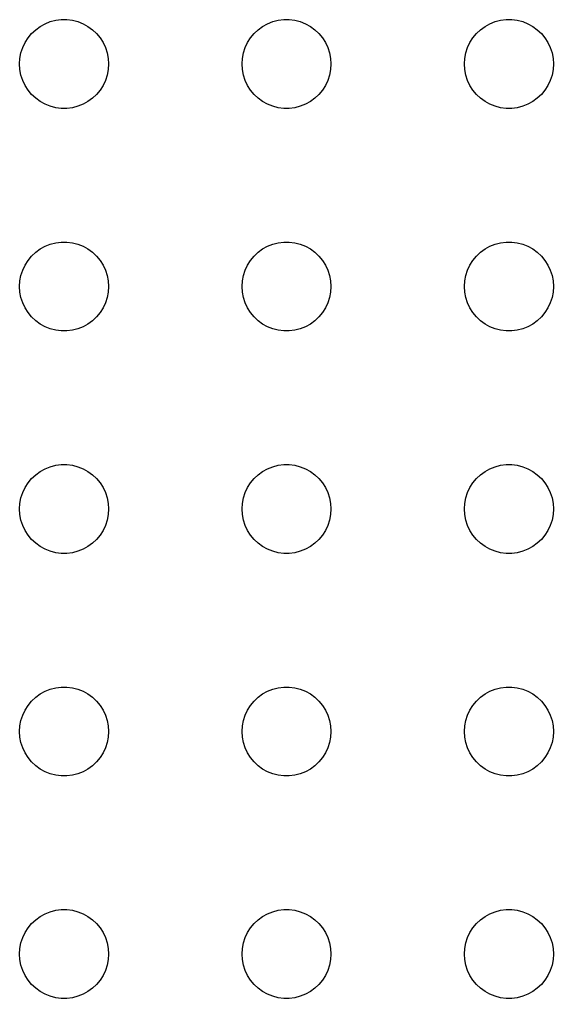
# Model space of a CAD drawing. Header units: metres. Extents: x -150 to 150, y -149 to 149.
# Drawn here: x -99 to -81, y -1.5 to 31.5 of the extents above; entities that cross this region are included whole.
import ezdxf

# ---------------------------------------------------------------- set-up
doc = ezdxf.new("R2010")
doc.units = ezdxf.units.M

msp = doc.modelspace()

# ---------------------------------------------------------------- linework, layer by layer
for p, q in [((-98.3037, 31.2665), (-98.1387, 31.3572)), ((-98.1387, 31.3572), (-97.9635, 31.4266)), ((-97.9635, 31.4266), (-97.7811, 31.4734)), ((-97.7811, 31.4734), (-97.5942, 31.497)), ((-97.5942, 31.497), (-97.4058, 31.497)), ((-97.4058, 31.497), (-97.2189, 31.4734)), ((-97.2189, 31.4734), (-97.0365, 31.4266)), ((-97.0365, 31.4266), (-96.8613, 31.3572)), ((-96.8613, 31.3572), (-96.6963, 31.2665)), ((-90.8037, 31.2665), (-90.6387, 31.3572)), ((-90.6387, 31.3572), (-90.4635, 31.4266)), ((-90.4635, 31.4266), (-90.2811, 31.4734)), ((-90.2811, 31.4734), (-90.0942, 31.497)), ((-90.0942, 31.497), (-89.9058, 31.497)), ((-89.9058, 31.497), (-89.7189, 31.4734)), ((-89.7189, 31.4734), (-89.5365, 31.4266)), ((-89.5365, 31.4266), (-89.3613, 31.3572)), ((-89.3613, 31.3572), (-89.1963, 31.2665)), ((-83.3037, 31.2665), (-83.1387, 31.3572)), ((-83.1387, 31.3572), (-82.9635, 31.4266)), ((-82.9635, 31.4266), (-82.7811, 31.4734)), ((-82.7811, 31.4734), (-82.5942, 31.497)), ((-82.5942, 31.497), (-82.4058, 31.497)), ((-82.4058, 31.497), (-82.2189, 31.4734)), ((-82.2189, 31.4734), (-82.0365, 31.4266)), ((-82.0365, 31.4266), (-81.8613, 31.3572)), ((-81.8613, 31.3572), (-81.6963, 31.2665)), ((-98.7135, 30.8817), (-98.5934, 31.0268)), ((-98.5934, 31.0268), (-98.4561, 31.1558)), ((-98.4561, 31.1558), (-98.3037, 31.2665)), ((-96.6963, 31.2665), (-96.5439, 31.1558)), ((-96.5439, 31.1558), (-96.4065, 31.0268)), ((-96.4065, 31.0268), (-96.2865, 30.8817)), ((-91.2135, 30.8817), (-91.0934, 31.0268)), ((-91.0934, 31.0268), (-90.9561, 31.1558)), ((-90.9561, 31.1558), (-90.8037, 31.2665)), ((-89.1963, 31.2665), (-89.0439, 31.1558)), ((-89.0439, 31.1558), (-88.9065, 31.0268)), ((-88.9065, 31.0268), (-88.7865, 30.8817)), ((-83.7135, 30.8817), (-83.5934, 31.0268)), ((-83.5934, 31.0268), (-83.4561, 31.1558)), ((-83.4561, 31.1558), (-83.3037, 31.2665)), ((-81.6963, 31.2665), (-81.5439, 31.1558)), ((-81.5439, 31.1558), (-81.4065, 31.0268)), ((-81.4065, 31.0268), (-81.2865, 30.8817)), ((-98.8947, 30.5522), (-98.8145, 30.7226)), ((-98.8145, 30.7226), (-98.7135, 30.8817)), ((-96.2865, 30.8817), (-96.1855, 30.7226)), ((-96.1855, 30.7226), (-96.1053, 30.5522)), ((-91.3947, 30.5522), (-91.3145, 30.7226)), ((-91.3145, 30.7226), (-91.2135, 30.8817)), ((-88.7865, 30.8817), (-88.6855, 30.7226)), ((-88.6855, 30.7226), (-88.6053, 30.5522)), ((-83.8947, 30.5522), (-83.8145, 30.7226)), ((-83.8145, 30.7226), (-83.7135, 30.8817)), ((-81.2865, 30.8817), (-81.1855, 30.7226)), ((-81.1855, 30.7226), (-81.1053, 30.5522)), ((-98.9882, 30.188), (-98.9529, 30.373)), ((-98.9529, 30.373), (-98.8947, 30.5522)), ((-96.1053, 30.5522), (-96.0471, 30.373)), ((-96.0471, 30.373), (-96.0118, 30.188)), ((-91.4882, 30.188), (-91.4529, 30.373)), ((-91.4529, 30.373), (-91.3947, 30.5522)), ((-88.6053, 30.5522), (-88.5471, 30.373)), ((-88.5471, 30.373), (-88.5118, 30.188)), ((-83.9882, 30.188), (-83.9529, 30.373)), ((-83.9529, 30.373), (-83.8947, 30.5522)), ((-81.1053, 30.5522), (-81.0471, 30.373)), ((-81.0471, 30.373), (-81.0118, 30.188)), ((-99, 30), (-98.9882, 30.188)), ((-96.0118, 30.188), (-96, 30)), ((-91.5, 30), (-91.4882, 30.188)), ((-88.5118, 30.188), (-88.5, 30)), ((-84, 30), (-83.9882, 30.188)), ((-81.0118, 30.188), (-81, 30)), ((-98.9882, 29.812), (-99, 30)), ((-98.9529, 29.627), (-98.9882, 29.812)), ((-96.0118, 29.812), (-96.0471, 29.627)), ((-96, 30), (-96.0118, 29.812)), ((-91.4882, 29.812), (-91.5, 30)), ((-91.4529, 29.627), (-91.4882, 29.812)), ((-88.5118, 29.812), (-88.5471, 29.627)), ((-88.5, 30), (-88.5118, 29.812)), ((-83.9882, 29.812), (-84, 30)), ((-83.9529, 29.627), (-83.9882, 29.812)), ((-81.0118, 29.812), (-81.0471, 29.627)), ((-81, 30), (-81.0118, 29.812)), ((-98.8947, 29.4478), (-98.9529, 29.627)), ((-98.8145, 29.2774), (-98.8947, 29.4478)), ((-96.1053, 29.4478), (-96.1855, 29.2774)), ((-96.0471, 29.627), (-96.1053, 29.4478)), ((-91.3947, 29.4478), (-91.4529, 29.627)), ((-91.3145, 29.2774), (-91.3947, 29.4478)), ((-88.6053, 29.4478), (-88.6855, 29.2774)), ((-88.5471, 29.627), (-88.6053, 29.4478)), ((-83.8947, 29.4478), (-83.9529, 29.627)), ((-83.8145, 29.2774), (-83.8947, 29.4478)), ((-81.1053, 29.4478), (-81.1855, 29.2774)), ((-81.0471, 29.627), (-81.1053, 29.4478)), ((-98.7135, 29.1183), (-98.8145, 29.2774)), ((-98.5934, 28.9732), (-98.7135, 29.1183)), ((-96.2865, 29.1183), (-96.4065, 28.9732)), ((-96.1855, 29.2774), (-96.2865, 29.1183)), ((-91.2135, 29.1183), (-91.3145, 29.2774)), ((-91.0934, 28.9732), (-91.2135, 29.1183)), ((-88.7865, 29.1183), (-88.9065, 28.9732)), ((-88.6855, 29.2774), (-88.7865, 29.1183)), ((-83.7135, 29.1183), (-83.8145, 29.2774)), ((-83.5934, 28.9732), (-83.7135, 29.1183)), ((-81.2865, 29.1183), (-81.4065, 28.9732)), ((-81.1855, 29.2774), (-81.2865, 29.1183)), ((-98.4561, 28.8442), (-98.5934, 28.9732)), ((-98.3037, 28.7335), (-98.4561, 28.8442)), ((-98.1387, 28.6427), (-98.3037, 28.7335)), ((-96.6963, 28.7335), (-96.8613, 28.6427)), ((-96.5439, 28.8442), (-96.6963, 28.7335)), ((-96.4065, 28.9732), (-96.5439, 28.8442)), ((-90.9561, 28.8442), (-91.0934, 28.9732)), ((-90.8037, 28.7335), (-90.9561, 28.8442)), ((-90.6387, 28.6427), (-90.8037, 28.7335)), ((-89.1963, 28.7335), (-89.3613, 28.6427)), ((-89.0439, 28.8442), (-89.1963, 28.7335)), ((-88.9065, 28.9732), (-89.0439, 28.8442)), ((-83.4561, 28.8442), (-83.5934, 28.9732)), ((-83.3037, 28.7335), (-83.4561, 28.8442)), ((-83.1387, 28.6427), (-83.3037, 28.7335)), ((-81.6963, 28.7335), (-81.8613, 28.6427)), ((-81.5439, 28.8442), (-81.6963, 28.7335)), ((-81.4065, 28.9732), (-81.5439, 28.8442)), ((-97.9635, 28.5734), (-98.1387, 28.6427)), ((-97.7811, 28.5266), (-97.9635, 28.5734)), ((-97.5942, 28.503), (-97.7811, 28.5266)), ((-97.4058, 28.503), (-97.5942, 28.503)), ((-97.2189, 28.5266), (-97.4058, 28.503)), ((-97.0365, 28.5734), (-97.2189, 28.5266)), ((-96.8613, 28.6427), (-97.0365, 28.5734)), ((-90.4635, 28.5734), (-90.6387, 28.6427)), ((-90.2811, 28.5266), (-90.4635, 28.5734)), ((-90.0942, 28.503), (-90.2811, 28.5266)), ((-89.9058, 28.503), (-90.0942, 28.503)), ((-89.7189, 28.5266), (-89.9058, 28.503)), ((-89.5365, 28.5734), (-89.7189, 28.5266)), ((-89.3613, 28.6427), (-89.5365, 28.5734)), ((-82.9635, 28.5734), (-83.1387, 28.6427)), ((-82.7811, 28.5266), (-82.9635, 28.5734)), ((-82.5942, 28.503), (-82.7811, 28.5266)), ((-82.4058, 28.503), (-82.5942, 28.503)), ((-82.2189, 28.5266), (-82.4058, 28.503)), ((-82.0365, 28.5734), (-82.2189, 28.5266)), ((-81.8613, 28.6427), (-82.0365, 28.5734)), ((-98.4561, 23.6558), (-98.3037, 23.7665)), ((-98.3037, 23.7665), (-98.1387, 23.8572)), ((-98.1387, 23.8572), (-97.9635, 23.9266)), ((-97.9635, 23.9266), (-97.7811, 23.9734)), ((-97.7811, 23.9734), (-97.5942, 23.997)), ((-97.5942, 23.997), (-97.4058, 23.997)), ((-97.4058, 23.997), (-97.2189, 23.9734)), ((-97.2189, 23.9734), (-97.0365, 23.9266)), ((-97.0365, 23.9266), (-96.8613, 23.8572)), ((-96.8613, 23.8572), (-96.6963, 23.7665)), ((-96.6963, 23.7665), (-96.5439, 23.6558)), ((-90.9561, 23.6558), (-90.8037, 23.7665)), ((-90.8037, 23.7665), (-90.6387, 23.8572)), ((-90.6387, 23.8572), (-90.4635, 23.9266)), ((-90.4635, 23.9266), (-90.2811, 23.9734)), ((-90.2811, 23.9734), (-90.0942, 23.997)), ((-90.0942, 23.997), (-89.9058, 23.997)), ((-89.9058, 23.997), (-89.7189, 23.9734)), ((-89.7189, 23.9734), (-89.5365, 23.9266)), ((-89.5365, 23.9266), (-89.3613, 23.8572)), ((-89.3613, 23.8572), (-89.1963, 23.7665)), ((-89.1963, 23.7665), (-89.0439, 23.6558)), ((-83.4561, 23.6558), (-83.3037, 23.7665)), ((-83.3037, 23.7665), (-83.1387, 23.8572)), ((-83.1387, 23.8572), (-82.9635, 23.9266)), ((-82.9635, 23.9266), (-82.7811, 23.9734)), ((-82.7811, 23.9734), (-82.5942, 23.997)), ((-82.5942, 23.997), (-82.4058, 23.997)), ((-82.4058, 23.997), (-82.2189, 23.9734)), ((-82.2189, 23.9734), (-82.0365, 23.9266)), ((-82.0365, 23.9266), (-81.8613, 23.8572)), ((-81.8613, 23.8572), (-81.6963, 23.7665)), ((-81.6963, 23.7665), (-81.5439, 23.6558)), ((-98.7135, 23.3817), (-98.5934, 23.5268)), ((-98.5934, 23.5268), (-98.4561, 23.6558)), ((-96.5439, 23.6558), (-96.4065, 23.5268)), ((-96.4065, 23.5268), (-96.2865, 23.3817)), ((-91.2135, 23.3817), (-91.0934, 23.5268)), ((-91.0934, 23.5268), (-90.9561, 23.6558)), ((-89.0439, 23.6558), (-88.9065, 23.5268)), ((-88.9065, 23.5268), (-88.7865, 23.3817)), ((-83.7135, 23.3817), (-83.5934, 23.5268)), ((-83.5934, 23.5268), (-83.4561, 23.6558)), ((-81.5439, 23.6558), (-81.4065, 23.5268)), ((-81.4065, 23.5268), (-81.2865, 23.3817)), ((-98.8947, 23.0522), (-98.8145, 23.2226)), ((-98.8145, 23.2226), (-98.7135, 23.3817)), ((-96.2865, 23.3817), (-96.1855, 23.2226)), ((-96.1855, 23.2226), (-96.1053, 23.0522)), ((-91.3947, 23.0522), (-91.3145, 23.2226)), ((-91.3145, 23.2226), (-91.2135, 23.3817)), ((-88.7865, 23.3817), (-88.6855, 23.2226)), ((-88.6855, 23.2226), (-88.6053, 23.0522)), ((-83.8947, 23.0522), (-83.8145, 23.2226)), ((-83.8145, 23.2226), (-83.7135, 23.3817)), ((-81.2865, 23.3817), (-81.1855, 23.2226)), ((-81.1855, 23.2226), (-81.1053, 23.0522)), ((-98.9882, 22.688), (-98.9529, 22.873)), ((-98.9529, 22.873), (-98.8947, 23.0522)), ((-96.1053, 23.0522), (-96.0471, 22.873)), ((-96.0471, 22.873), (-96.0118, 22.688)), ((-91.4882, 22.688), (-91.4529, 22.873)), ((-91.4529, 22.873), (-91.3947, 23.0522)), ((-88.6053, 23.0522), (-88.5471, 22.873)), ((-88.5471, 22.873), (-88.5118, 22.688)), ((-83.9882, 22.688), (-83.9529, 22.873)), ((-83.9529, 22.873), (-83.8947, 23.0522)), ((-81.1053, 23.0522), (-81.0471, 22.873)), ((-81.0471, 22.873), (-81.0118, 22.688)), ((-99, 22.5), (-98.9882, 22.688)), ((-98.9882, 22.312), (-99, 22.5)), ((-96.0118, 22.688), (-96, 22.5)), ((-96, 22.5), (-96.0118, 22.312)), ((-91.5, 22.5), (-91.4882, 22.688)), ((-91.4882, 22.312), (-91.5, 22.5)), ((-88.5118, 22.688), (-88.5, 22.5)), ((-88.5, 22.5), (-88.5118, 22.312)), ((-84, 22.5), (-83.9882, 22.688)), ((-83.9882, 22.312), (-84, 22.5)), ((-81.0118, 22.688), (-81, 22.5)), ((-81, 22.5), (-81.0118, 22.312)), ((-98.9529, 22.127), (-98.9882, 22.312)), ((-98.8947, 21.9478), (-98.9529, 22.127)), ((-96.0471, 22.127), (-96.1053, 21.9478)), ((-96.0118, 22.312), (-96.0471, 22.127)), ((-91.4529, 22.127), (-91.4882, 22.312)), ((-91.3947, 21.9478), (-91.4529, 22.127)), ((-88.5471, 22.127), (-88.6053, 21.9478)), ((-88.5118, 22.312), (-88.5471, 22.127)), ((-83.9529, 22.127), (-83.9882, 22.312)), ((-83.8947, 21.9478), (-83.9529, 22.127)), ((-81.0471, 22.127), (-81.1053, 21.9478)), ((-81.0118, 22.312), (-81.0471, 22.127)), ((-98.8145, 21.7774), (-98.8947, 21.9478)), ((-98.7135, 21.6183), (-98.8145, 21.7774)), ((-96.1855, 21.7774), (-96.2865, 21.6183)), ((-96.1053, 21.9478), (-96.1855, 21.7774)), ((-91.3145, 21.7774), (-91.3947, 21.9478)), ((-91.2135, 21.6183), (-91.3145, 21.7774)), ((-88.6855, 21.7774), (-88.7865, 21.6183)), ((-88.6053, 21.9478), (-88.6855, 21.7774)), ((-83.8145, 21.7774), (-83.8947, 21.9478)), ((-83.7135, 21.6183), (-83.8145, 21.7774)), ((-81.1855, 21.7774), (-81.2865, 21.6183)), ((-81.1053, 21.9478), (-81.1855, 21.7774)), ((-98.5934, 21.4732), (-98.7135, 21.6183)), ((-98.4561, 21.3442), (-98.5934, 21.4732)), ((-96.4065, 21.4732), (-96.5439, 21.3442)), ((-96.2865, 21.6183), (-96.4065, 21.4732)), ((-91.0934, 21.4732), (-91.2135, 21.6183)), ((-90.9561, 21.3442), (-91.0934, 21.4732)), ((-88.9065, 21.4732), (-89.0439, 21.3442)), ((-88.7865, 21.6183), (-88.9065, 21.4732)), ((-83.5934, 21.4732), (-83.7135, 21.6183)), ((-83.4561, 21.3442), (-83.5934, 21.4732)), ((-81.4065, 21.4732), (-81.5439, 21.3442)), ((-81.2865, 21.6183), (-81.4065, 21.4732)), ((-98.3037, 21.2335), (-98.4561, 21.3442)), ((-98.1387, 21.1427), (-98.3037, 21.2335)), ((-97.9635, 21.0734), (-98.1387, 21.1427)), ((-96.8613, 21.1427), (-97.0365, 21.0734)), ((-96.6963, 21.2335), (-96.8613, 21.1427)), ((-96.5439, 21.3442), (-96.6963, 21.2335)), ((-90.8037, 21.2335), (-90.9561, 21.3442)), ((-90.6387, 21.1427), (-90.8037, 21.2335)), ((-90.4635, 21.0734), (-90.6387, 21.1427)), ((-89.3613, 21.1427), (-89.5365, 21.0734)), ((-89.1963, 21.2335), (-89.3613, 21.1427)), ((-89.0439, 21.3442), (-89.1963, 21.2335)), ((-83.3037, 21.2335), (-83.4561, 21.3442)), ((-83.1387, 21.1427), (-83.3037, 21.2335)), ((-82.9635, 21.0734), (-83.1387, 21.1427)), ((-81.8613, 21.1427), (-82.0365, 21.0734)), ((-81.6963, 21.2335), (-81.8613, 21.1427)), ((-81.5439, 21.3442), (-81.6963, 21.2335)), ((-97.7811, 21.0266), (-97.9635, 21.0734)), ((-97.5942, 21.003), (-97.7811, 21.0266)), ((-97.4058, 21.003), (-97.5942, 21.003)), ((-97.2189, 21.0266), (-97.4058, 21.003)), ((-97.0365, 21.0734), (-97.2189, 21.0266)), ((-90.2811, 21.0266), (-90.4635, 21.0734)), ((-90.0942, 21.003), (-90.2811, 21.0266)), ((-89.9058, 21.003), (-90.0942, 21.003)), ((-89.7189, 21.0266), (-89.9058, 21.003)), ((-89.5365, 21.0734), (-89.7189, 21.0266)), ((-82.7811, 21.0266), (-82.9635, 21.0734)), ((-82.5942, 21.003), (-82.7811, 21.0266)), ((-82.4058, 21.003), (-82.5942, 21.003)), ((-82.2189, 21.0266), (-82.4058, 21.003)), ((-82.0365, 21.0734), (-82.2189, 21.0266)), ((-98.4561, 16.1558), (-98.3037, 16.2665)), ((-98.3037, 16.2665), (-98.1387, 16.3572)), ((-98.1387, 16.3572), (-97.9635, 16.4266)), ((-97.9635, 16.4266), (-97.7811, 16.4734)), ((-97.7811, 16.4734), (-97.5942, 16.497)), ((-97.5942, 16.497), (-97.4058, 16.497)), ((-97.4058, 16.497), (-97.2189, 16.4734)), ((-97.2189, 16.4734), (-97.0365, 16.4266)), ((-97.0365, 16.4266), (-96.8613, 16.3572)), ((-96.8613, 16.3572), (-96.6963, 16.2665)), ((-96.6963, 16.2665), (-96.5439, 16.1558)), ((-90.9561, 16.1558), (-90.8037, 16.2665)), ((-90.8037, 16.2665), (-90.6387, 16.3572)), ((-90.6387, 16.3572), (-90.4635, 16.4266)), ((-90.4635, 16.4266), (-90.2811, 16.4734)), ((-90.2811, 16.4734), (-90.0942, 16.497)), ((-90.0942, 16.497), (-89.9058, 16.497)), ((-89.9058, 16.497), (-89.7189, 16.4734)), ((-89.7189, 16.4734), (-89.5365, 16.4266)), ((-89.5365, 16.4266), (-89.3613, 16.3572)), ((-89.3613, 16.3572), (-89.1963, 16.2665)), ((-89.1963, 16.2665), (-89.0439, 16.1558)), ((-83.4561, 16.1558), (-83.3037, 16.2665)), ((-83.3037, 16.2665), (-83.1387, 16.3572)), ((-83.1387, 16.3572), (-82.9635, 16.4266)), ((-82.9635, 16.4266), (-82.7811, 16.4734)), ((-82.7811, 16.4734), (-82.5942, 16.497)), ((-82.5942, 16.497), (-82.4058, 16.497)), ((-82.4058, 16.497), (-82.2189, 16.4734)), ((-82.2189, 16.4734), (-82.0365, 16.4266)), ((-82.0365, 16.4266), (-81.8613, 16.3572)), ((-81.8613, 16.3572), (-81.6963, 16.2665)), ((-81.6963, 16.2665), (-81.5439, 16.1558)), ((-98.8145, 15.7226), (-98.7135, 15.8817)), ((-98.7135, 15.8817), (-98.5934, 16.0268)), ((-98.5934, 16.0268), (-98.4561, 16.1558)), ((-96.5439, 16.1558), (-96.4065, 16.0268)), ((-96.4065, 16.0268), (-96.2865, 15.8817)), ((-96.2865, 15.8817), (-96.1855, 15.7226)), ((-91.3145, 15.7226), (-91.2135, 15.8817)), ((-91.2135, 15.8817), (-91.0934, 16.0268)), ((-91.0934, 16.0268), (-90.9561, 16.1558)), ((-89.0439, 16.1558), (-88.9065, 16.0268)), ((-88.9065, 16.0268), (-88.7865, 15.8817)), ((-88.7865, 15.8817), (-88.6855, 15.7226)), ((-83.8145, 15.7226), (-83.7135, 15.8817)), ((-83.7135, 15.8817), (-83.5934, 16.0268)), ((-83.5934, 16.0268), (-83.4561, 16.1558)), ((-81.5439, 16.1558), (-81.4065, 16.0268)), ((-81.4065, 16.0268), (-81.2865, 15.8817)), ((-81.2865, 15.8817), (-81.1855, 15.7226)), ((-98.9529, 15.373), (-98.8947, 15.5522)), ((-98.8947, 15.5522), (-98.8145, 15.7226)), ((-96.1855, 15.7226), (-96.1053, 15.5522)), ((-96.1053, 15.5522), (-96.0471, 15.373)), ((-91.4529, 15.373), (-91.3947, 15.5522)), ((-91.3947, 15.5522), (-91.3145, 15.7226)), ((-88.6855, 15.7226), (-88.6053, 15.5522)), ((-88.6053, 15.5522), (-88.5471, 15.373)), ((-83.9529, 15.373), (-83.8947, 15.5522)), ((-83.8947, 15.5522), (-83.8145, 15.7226)), ((-81.1855, 15.7226), (-81.1053, 15.5522)), ((-81.1053, 15.5522), (-81.0471, 15.373)), ((-99, 15), (-98.9882, 15.188)), ((-98.9882, 15.188), (-98.9529, 15.373)), ((-96.0471, 15.373), (-96.0118, 15.188)), ((-96.0118, 15.188), (-96, 15)), ((-91.5, 15), (-91.4882, 15.188)), ((-91.4882, 15.188), (-91.4529, 15.373)), ((-88.5471, 15.373), (-88.5118, 15.188)), ((-88.5118, 15.188), (-88.5, 15)), ((-84, 15), (-83.9882, 15.188)), ((-83.9882, 15.188), (-83.9529, 15.373)), ((-81.0471, 15.373), (-81.0118, 15.188)), ((-81.0118, 15.188), (-81, 15)), ((-98.9882, 14.812), (-99, 15)), ((-96, 15), (-96.0118, 14.812)), ((-91.4882, 14.812), (-91.5, 15)), ((-88.5, 15), (-88.5118, 14.812)), ((-83.9882, 14.812), (-84, 15)), ((-81, 15), (-81.0118, 14.812)), ((-98.9529, 14.627), (-98.9882, 14.812)), ((-98.8947, 14.4478), (-98.9529, 14.627)), ((-96.0471, 14.627), (-96.1053, 14.4478)), ((-96.0118, 14.812), (-96.0471, 14.627)), ((-91.4529, 14.627), (-91.4882, 14.812)), ((-91.3947, 14.4478), (-91.4529, 14.627)), ((-88.5471, 14.627), (-88.6053, 14.4478)), ((-88.5118, 14.812), (-88.5471, 14.627)), ((-83.9529, 14.627), (-83.9882, 14.812)), ((-83.8947, 14.4478), (-83.9529, 14.627)), ((-81.0471, 14.627), (-81.1053, 14.4478)), ((-81.0118, 14.812), (-81.0471, 14.627)), ((-98.8145, 14.2774), (-98.8947, 14.4478)), ((-98.7135, 14.1183), (-98.8145, 14.2774)), ((-96.1855, 14.2774), (-96.2865, 14.1183)), ((-96.1053, 14.4478), (-96.1855, 14.2774)), ((-91.3145, 14.2774), (-91.3947, 14.4478)), ((-91.2135, 14.1183), (-91.3145, 14.2774)), ((-88.6855, 14.2774), (-88.7865, 14.1183)), ((-88.6053, 14.4478), (-88.6855, 14.2774)), ((-83.8145, 14.2774), (-83.8947, 14.4478)), ((-83.7135, 14.1183), (-83.8145, 14.2774)), ((-81.1855, 14.2774), (-81.2865, 14.1183)), ((-81.1053, 14.4478), (-81.1855, 14.2774)), ((-98.5934, 13.9732), (-98.7135, 14.1183)), ((-98.4561, 13.8442), (-98.5934, 13.9732)), ((-96.4065, 13.9732), (-96.5439, 13.8442)), ((-96.2865, 14.1183), (-96.4065, 13.9732)), ((-91.0934, 13.9732), (-91.2135, 14.1183)), ((-90.9561, 13.8442), (-91.0934, 13.9732)), ((-88.9065, 13.9732), (-89.0439, 13.8442)), ((-88.7865, 14.1183), (-88.9065, 13.9732)), ((-83.5934, 13.9732), (-83.7135, 14.1183)), ((-83.4561, 13.8442), (-83.5934, 13.9732)), ((-81.4065, 13.9732), (-81.5439, 13.8442)), ((-81.2865, 14.1183), (-81.4065, 13.9732)), ((-98.3037, 13.7335), (-98.4561, 13.8442)), ((-98.1387, 13.6427), (-98.3037, 13.7335)), ((-97.9635, 13.5734), (-98.1387, 13.6427)), ((-97.7811, 13.5266), (-97.9635, 13.5734)), ((-97.0365, 13.5734), (-97.2189, 13.5266)), ((-96.8613, 13.6427), (-97.0365, 13.5734)), ((-96.6963, 13.7335), (-96.8613, 13.6427)), ((-96.5439, 13.8442), (-96.6963, 13.7335)), ((-90.8037, 13.7335), (-90.9561, 13.8442)), ((-90.6387, 13.6427), (-90.8037, 13.7335)), ((-90.4635, 13.5734), (-90.6387, 13.6427)), ((-90.2811, 13.5266), (-90.4635, 13.5734)), ((-89.5365, 13.5734), (-89.7189, 13.5266)), ((-89.3613, 13.6427), (-89.5365, 13.5734)), ((-89.1963, 13.7335), (-89.3613, 13.6427)), ((-89.0439, 13.8442), (-89.1963, 13.7335)), ((-83.3037, 13.7335), (-83.4561, 13.8442)), ((-83.1387, 13.6427), (-83.3037, 13.7335)), ((-82.9635, 13.5734), (-83.1387, 13.6427)), ((-82.7811, 13.5266), (-82.9635, 13.5734)), ((-82.0365, 13.5734), (-82.2189, 13.5266)), ((-81.8613, 13.6427), (-82.0365, 13.5734)), ((-81.6963, 13.7335), (-81.8613, 13.6427)), ((-81.5439, 13.8442), (-81.6963, 13.7335)), ((-97.5942, 13.5029), (-97.7811, 13.5266)), ((-97.4058, 13.5029), (-97.5942, 13.5029)), ((-97.2189, 13.5266), (-97.4058, 13.5029)), ((-90.0942, 13.5029), (-90.2811, 13.5266)), ((-89.9058, 13.5029), (-90.0942, 13.5029)), ((-89.7189, 13.5266), (-89.9058, 13.5029)), ((-82.5942, 13.5029), (-82.7811, 13.5266)), ((-82.4058, 13.5029), (-82.5942, 13.5029)), ((-82.2189, 13.5266), (-82.4058, 13.5029)), ((-98.1387, 8.85724), (-97.9635, 8.92657)), ((-97.9635, 8.92657), (-97.7811, 8.97342)), ((-97.7811, 8.97342), (-97.5942, 8.99704)), ((-97.5942, 8.99704), (-97.4058, 8.99704)), ((-97.4058, 8.99704), (-97.2189, 8.97342)), ((-97.2189, 8.97342), (-97.0365, 8.92657)), ((-97.0365, 8.92657), (-96.8613, 8.85724)), ((-90.6387, 8.85724), (-90.4635, 8.92657)), ((-90.4635, 8.92657), (-90.2811, 8.97342)), ((-90.2811, 8.97342), (-90.0942, 8.99704)), ((-90.0942, 8.99704), (-89.9058, 8.99704)), ((-89.9058, 8.99704), (-89.7189, 8.97342)), ((-89.7189, 8.97342), (-89.5365, 8.92657)), ((-89.5365, 8.92657), (-89.3613, 8.85724)), ((-83.1387, 8.85724), (-82.9635, 8.92657)), ((-82.9635, 8.92657), (-82.7811, 8.97342)), ((-82.7811, 8.97342), (-82.5942, 8.99704)), ((-82.5942, 8.99704), (-82.4058, 8.99704)), ((-82.4058, 8.99704), (-82.2189, 8.97342)), ((-82.2189, 8.97342), (-82.0365, 8.92657)), ((-82.0365, 8.92657), (-81.8613, 8.85724)), ((-98.5934, 8.52681), (-98.4561, 8.65576)), ((-98.4561, 8.65576), (-98.3037, 8.76648)), ((-98.3037, 8.76648), (-98.1387, 8.85724)), ((-96.8613, 8.85724), (-96.6963, 8.76648)), ((-96.6963, 8.76648), (-96.5439, 8.65576)), ((-96.5439, 8.65576), (-96.4065, 8.52681)), ((-91.0934, 8.52681), (-90.9561, 8.65576)), ((-90.9561, 8.65576), (-90.8037, 8.76648)), ((-90.8037, 8.76648), (-90.6387, 8.85724)), ((-89.3613, 8.85724), (-89.1963, 8.76648)), ((-89.1963, 8.76648), (-89.0439, 8.65576)), ((-89.0439, 8.65576), (-88.9065, 8.52681)), ((-83.5934, 8.52681), (-83.4561, 8.65576)), ((-83.4561, 8.65576), (-83.3037, 8.76648)), ((-83.3037, 8.76648), (-83.1387, 8.85724)), ((-81.8613, 8.85724), (-81.6963, 8.76648)), ((-81.6963, 8.76648), (-81.5439, 8.65576)), ((-81.5439, 8.65576), (-81.4065, 8.52681)), ((-98.8145, 8.22263), (-98.7135, 8.38167)), ((-98.7135, 8.38167), (-98.5934, 8.52681)), ((-96.4065, 8.52681), (-96.2865, 8.38167)), ((-96.2865, 8.38167), (-96.1855, 8.22263)), ((-91.3145, 8.22263), (-91.2135, 8.38167)), ((-91.2135, 8.38167), (-91.0934, 8.52681)), ((-88.9065, 8.52681), (-88.7865, 8.38167)), ((-88.7865, 8.38167), (-88.6855, 8.22263)), ((-83.8145, 8.22263), (-83.7135, 8.38167)), ((-83.7135, 8.38167), (-83.5934, 8.52681)), ((-81.4065, 8.52681), (-81.2865, 8.38167)), ((-81.2865, 8.38167), (-81.1855, 8.22263)), ((-98.9529, 7.87303), (-98.8947, 8.05219)), ((-98.8947, 8.05219), (-98.8145, 8.22263)), ((-96.1855, 8.22263), (-96.1053, 8.05219)), ((-96.1053, 8.05219), (-96.0471, 7.87303)), ((-91.4529, 7.87303), (-91.3947, 8.05219)), ((-91.3947, 8.05219), (-91.3145, 8.22263)), ((-88.6855, 8.22263), (-88.6053, 8.05219)), ((-88.6053, 8.05219), (-88.5471, 7.87303)), ((-83.9529, 7.87303), (-83.8947, 8.05219)), ((-83.8947, 8.05219), (-83.8145, 8.22263)), ((-81.1855, 8.22263), (-81.1053, 8.05219)), ((-81.1053, 8.05219), (-81.0471, 7.87303)), ((-99, 7.5), (-98.9882, 7.68799)), ((-98.9882, 7.68799), (-98.9529, 7.87303)), ((-96.0471, 7.87303), (-96.0118, 7.68799)), ((-96.0118, 7.68799), (-96, 7.5)), ((-91.5, 7.5), (-91.4882, 7.68799)), ((-91.4882, 7.68799), (-91.4529, 7.87303)), ((-88.5471, 7.87303), (-88.5118, 7.68799)), ((-88.5118, 7.68799), (-88.5, 7.5)), ((-84, 7.5), (-83.9882, 7.68799)), ((-83.9882, 7.68799), (-83.9529, 7.87303)), ((-81.0471, 7.87303), (-81.0118, 7.68799)), ((-81.0118, 7.68799), (-81, 7.5)), ((-98.9882, 7.312), (-99, 7.5)), ((-98.9529, 7.12695), (-98.9882, 7.312)), ((-96.0118, 7.312), (-96.0471, 7.12695)), ((-96, 7.5), (-96.0118, 7.312)), ((-91.4882, 7.312), (-91.5, 7.5)), ((-91.4529, 7.12695), (-91.4882, 7.312)), ((-88.5118, 7.312), (-88.5471, 7.12695)), ((-88.5, 7.5), (-88.5118, 7.312)), ((-83.9882, 7.312), (-84, 7.5)), ((-83.9529, 7.12695), (-83.9882, 7.312)), ((-81.0118, 7.312), (-81.0471, 7.12695)), ((-81, 7.5), (-81.0118, 7.312)), ((-98.8947, 6.9478), (-98.9529, 7.12695)), ((-98.8145, 6.77736), (-98.8947, 6.9478)), ((-96.1053, 6.9478), (-96.1855, 6.77736)), ((-96.0471, 7.12695), (-96.1053, 6.9478)), ((-91.3947, 6.9478), (-91.4529, 7.12695)), ((-91.3145, 6.77736), (-91.3947, 6.9478)), ((-88.6053, 6.9478), (-88.6855, 6.77736)), ((-88.5471, 7.12695), (-88.6053, 6.9478)), ((-83.8947, 6.9478), (-83.9529, 7.12695)), ((-83.8145, 6.77736), (-83.8947, 6.9478)), ((-81.1053, 6.9478), (-81.1855, 6.77736)), ((-81.0471, 7.12695), (-81.1053, 6.9478)), ((-98.7135, 6.61832), (-98.8145, 6.77736)), ((-98.5934, 6.47318), (-98.7135, 6.61832)), ((-96.2865, 6.61832), (-96.4065, 6.47318)), ((-96.1855, 6.77736), (-96.2865, 6.61832)), ((-91.2135, 6.61832), (-91.3145, 6.77736)), ((-91.0934, 6.47318), (-91.2135, 6.61832)), ((-88.7865, 6.61832), (-88.9065, 6.47318)), ((-88.6855, 6.77736), (-88.7865, 6.61832)), ((-83.7135, 6.61832), (-83.8145, 6.77736)), ((-83.5934, 6.47318), (-83.7135, 6.61832)), ((-81.2865, 6.61832), (-81.4065, 6.47318)), ((-81.1855, 6.77736), (-81.2865, 6.61832)), ((-98.4561, 6.34422), (-98.5934, 6.47318)), ((-98.3037, 6.23351), (-98.4561, 6.34422)), ((-96.5439, 6.34422), (-96.6963, 6.23351)), ((-96.4065, 6.47318), (-96.5439, 6.34422)), ((-90.9561, 6.34422), (-91.0934, 6.47318)), ((-90.8037, 6.23351), (-90.9561, 6.34422)), ((-89.0439, 6.34422), (-89.1963, 6.23351)), ((-88.9065, 6.47318), (-89.0439, 6.34422)), ((-83.4561, 6.34422), (-83.5934, 6.47318)), ((-83.3037, 6.23351), (-83.4561, 6.34422)), ((-81.5439, 6.34422), (-81.6963, 6.23351)), ((-81.4065, 6.47318), (-81.5439, 6.34422)), ((-98.1387, 6.14275), (-98.3037, 6.23351)), ((-97.9635, 6.07341), (-98.1387, 6.14275)), ((-97.7811, 6.02657), (-97.9635, 6.07341)), ((-97.5942, 6.00294), (-97.7811, 6.02657)), ((-97.4058, 6.00294), (-97.5942, 6.00294)), ((-97.2189, 6.02657), (-97.4058, 6.00294)), ((-97.0365, 6.07341), (-97.2189, 6.02657)), ((-96.8613, 6.14275), (-97.0365, 6.07341)), ((-96.6963, 6.23351), (-96.8613, 6.14275)), ((-90.6387, 6.14275), (-90.8037, 6.23351)), ((-90.4635, 6.07341), (-90.6387, 6.14275)), ((-90.2811, 6.02657), (-90.4635, 6.07341)), ((-90.0942, 6.00294), (-90.2811, 6.02657)), ((-89.9058, 6.00294), (-90.0942, 6.00294)), ((-89.7189, 6.02657), (-89.9058, 6.00294)), ((-89.5365, 6.07341), (-89.7189, 6.02657)), ((-89.3613, 6.14275), (-89.5365, 6.07341)), ((-89.1963, 6.23351), (-89.3613, 6.14275)), ((-83.1387, 6.14275), (-83.3037, 6.23351)), ((-82.9635, 6.07341), (-83.1387, 6.14275)), ((-82.7811, 6.02657), (-82.9635, 6.07341)), ((-82.5942, 6.00294), (-82.7811, 6.02657)), ((-82.4058, 6.00294), (-82.5942, 6.00294)), ((-82.2189, 6.02657), (-82.4058, 6.00294)), ((-82.0365, 6.07341), (-82.2189, 6.02657)), ((-81.8613, 6.14275), (-82.0365, 6.07341)), ((-81.6963, 6.23351), (-81.8613, 6.14275)), ((-98.3037, 1.26648), (-98.1387, 1.35724)), ((-98.1387, 1.35724), (-97.9635, 1.42657)), ((-97.9635, 1.42657), (-97.7811, 1.47342)), ((-97.7811, 1.47342), (-97.5942, 1.49704)), ((-97.5942, 1.49704), (-97.4058, 1.49704)), ((-97.4058, 1.49704), (-97.2189, 1.47342)), ((-97.2189, 1.47342), (-97.0365, 1.42657)), ((-97.0365, 1.42657), (-96.8613, 1.35724)), ((-96.8613, 1.35724), (-96.6963, 1.26648)), ((-90.8037, 1.26648), (-90.6387, 1.35724)), ((-90.6387, 1.35724), (-90.4635, 1.42657)), ((-90.4635, 1.42657), (-90.2811, 1.47342)), ((-90.2811, 1.47342), (-90.0942, 1.49704)), ((-90.0942, 1.49704), (-89.9058, 1.49704)), ((-89.9058, 1.49704), (-89.7189, 1.47342)), ((-89.7189, 1.47342), (-89.5365, 1.42657)), ((-89.5365, 1.42657), (-89.3613, 1.35724)), ((-89.3613, 1.35724), (-89.1963, 1.26648)), ((-83.3037, 1.26648), (-83.1387, 1.35724)), ((-83.1387, 1.35724), (-82.9635, 1.42657)), ((-82.9635, 1.42657), (-82.7811, 1.47342)), ((-82.7811, 1.47342), (-82.5942, 1.49704)), ((-82.5942, 1.49704), (-82.4058, 1.49704)), ((-82.4058, 1.49704), (-82.2189, 1.47342)), ((-82.2189, 1.47342), (-82.0365, 1.42657)), ((-82.0365, 1.42657), (-81.8613, 1.35724)), ((-81.8613, 1.35724), (-81.6963, 1.26648)), ((-98.7135, 0.88167), (-98.5934, 1.02681)), ((-98.5934, 1.02681), (-98.4561, 1.15576)), ((-98.4561, 1.15576), (-98.3037, 1.26648)), ((-96.6963, 1.26648), (-96.5439, 1.15576)), ((-96.5439, 1.15576), (-96.4065, 1.02681)), ((-96.4065, 1.02681), (-96.2865, 0.88167)), ((-91.2135, 0.88167), (-91.0934, 1.02681)), ((-91.0934, 1.02681), (-90.9561, 1.15576)), ((-90.9561, 1.15576), (-90.8037, 1.26648)), ((-89.1963, 1.26648), (-89.0439, 1.15576)), ((-89.0439, 1.15576), (-88.9065, 1.02681)), ((-88.9065, 1.02681), (-88.7865, 0.88167)), ((-83.7135, 0.88167), (-83.5934, 1.02681)), ((-83.5934, 1.02681), (-83.4561, 1.15576)), ((-83.4561, 1.15576), (-83.3037, 1.26648)), ((-81.6963, 1.26648), (-81.5439, 1.15576)), ((-81.5439, 1.15576), (-81.4065, 1.02681)), ((-81.4065, 1.02681), (-81.2865, 0.88167)), ((-98.8947, 0.55219), (-98.8145, 0.72263)), ((-98.8145, 0.72263), (-98.7135, 0.88167)), ((-96.2865, 0.88167), (-96.1855, 0.72263)), ((-96.1855, 0.72263), (-96.1053, 0.55219)), ((-91.3947, 0.55219), (-91.3145, 0.72263)), ((-91.3145, 0.72263), (-91.2135, 0.88167)), ((-88.7865, 0.88167), (-88.6855, 0.72263)), ((-88.6855, 0.72263), (-88.6053, 0.55219)), ((-83.8947, 0.55219), (-83.8145, 0.72263)), ((-83.8145, 0.72263), (-83.7135, 0.88167)), ((-81.2865, 0.88167), (-81.1855, 0.72263)), ((-81.1855, 0.72263), (-81.1053, 0.55219)), ((-98.9882, 0.18799), (-98.9529, 0.37303)), ((-98.9529, 0.37303), (-98.8947, 0.55219)), ((-96.1053, 0.55219), (-96.0471, 0.37303)), ((-96.0471, 0.37303), (-96.0118, 0.18799)), ((-91.4882, 0.18799), (-91.4529, 0.37303)), ((-91.4529, 0.37303), (-91.3947, 0.55219)), ((-88.6053, 0.55219), (-88.5471, 0.37303)), ((-88.5471, 0.37303), (-88.5118, 0.18799)), ((-83.9882, 0.18799), (-83.9529, 0.37303)), ((-83.9529, 0.37303), (-83.8947, 0.55219)), ((-81.1053, 0.55219), (-81.0471, 0.37303)), ((-81.0471, 0.37303), (-81.0118, 0.18799)), ((-99, 0), (-98.9882, 0.18799)), ((-98.9882, -0.18799), (-99, 0)), ((-96.0118, 0.18799), (-96, 0)), ((-96, 0), (-96.0118, -0.18799)), ((-91.5, 0), (-91.4882, 0.18799)), ((-91.4882, -0.18799), (-91.5, 0)), ((-88.5118, 0.18799), (-88.5, 0)), ((-88.5, 0), (-88.5118, -0.18799)), ((-84, 0), (-83.9882, 0.18799)), ((-83.9882, -0.18799), (-84, 0)), ((-81.0118, 0.18799), (-81, 0)), ((-81, 0), (-81.0118, -0.18799)), ((-98.9529, -0.37303), (-98.9882, -0.18799)), ((-96.0118, -0.18799), (-96.0471, -0.37303)), ((-91.4529, -0.37303), (-91.4882, -0.18799)), ((-88.5118, -0.18799), (-88.5471, -0.37303)), ((-83.9529, -0.37303), (-83.9882, -0.18799)), ((-81.0118, -0.18799), (-81.0471, -0.37303)), ((-98.8947, -0.55219), (-98.9529, -0.37303)), ((-98.8145, -0.72263), (-98.8947, -0.55219)), ((-96.1053, -0.55219), (-96.1855, -0.72263)), ((-96.0471, -0.37303), (-96.1053, -0.55219)), ((-91.3947, -0.55219), (-91.4529, -0.37303)), ((-91.3145, -0.72263), (-91.3947, -0.55219)), ((-88.6053, -0.55219), (-88.6855, -0.72263)), ((-88.5471, -0.37303), (-88.6053, -0.55219)), ((-83.8947, -0.55219), (-83.9529, -0.37303)), ((-83.8145, -0.72263), (-83.8947, -0.55219)), ((-81.1053, -0.55219), (-81.1855, -0.72263)), ((-81.0471, -0.37303), (-81.1053, -0.55219)), ((-98.7135, -0.88167), (-98.8145, -0.72263)), ((-98.5934, -1.02681), (-98.7135, -0.88167)), ((-96.2865, -0.88167), (-96.4065, -1.02681)), ((-96.1855, -0.72263), (-96.2865, -0.88167)), ((-91.2135, -0.88167), (-91.3145, -0.72263)), ((-91.0934, -1.02681), (-91.2135, -0.88167)), ((-88.7865, -0.88167), (-88.9065, -1.02681)), ((-88.6855, -0.72263), (-88.7865, -0.88167)), ((-83.7135, -0.88167), (-83.8145, -0.72263)), ((-83.5934, -1.02681), (-83.7135, -0.88167)), ((-81.2865, -0.88167), (-81.4065, -1.02681)), ((-81.1855, -0.72263), (-81.2865, -0.88167)), ((-98.4561, -1.15576), (-98.5934, -1.02681)), ((-98.3037, -1.26648), (-98.4561, -1.15576)), ((-98.1387, -1.35724), (-98.3037, -1.26648)), ((-96.6963, -1.26648), (-96.8613, -1.35724)), ((-96.5439, -1.15576), (-96.6963, -1.26648)), ((-96.4065, -1.02681), (-96.5439, -1.15576)), ((-90.9561, -1.15576), (-91.0934, -1.02681)), ((-90.8037, -1.26648), (-90.9561, -1.15576)), ((-90.6387, -1.35724), (-90.8037, -1.26648)), ((-89.1963, -1.26648), (-89.3613, -1.35724)), ((-89.0439, -1.15576), (-89.1963, -1.26648)), ((-88.9065, -1.02681), (-89.0439, -1.15576)), ((-83.4561, -1.15576), (-83.5934, -1.02681)), ((-83.3037, -1.26648), (-83.4561, -1.15576)), ((-83.1387, -1.35724), (-83.3037, -1.26648)), ((-81.6963, -1.26648), (-81.8613, -1.35724)), ((-81.5439, -1.15576), (-81.6963, -1.26648)), ((-81.4065, -1.02681), (-81.5439, -1.15576)), ((-97.9635, -1.42657), (-98.1387, -1.35724)), ((-97.7811, -1.47342), (-97.9635, -1.42657)), ((-97.5942, -1.49704), (-97.7811, -1.47342)), ((-97.4058, -1.49704), (-97.5942, -1.49704)), ((-97.2189, -1.47342), (-97.4058, -1.49704)), ((-97.0365, -1.42657), (-97.2189, -1.47342)), ((-96.8613, -1.35724), (-97.0365, -1.42657)), ((-90.4635, -1.42657), (-90.6387, -1.35724)), ((-90.2811, -1.47342), (-90.4635, -1.42657)), ((-90.0942, -1.49704), (-90.2811, -1.47342)), ((-89.9058, -1.49704), (-90.0942, -1.49704)), ((-89.7189, -1.47342), (-89.9058, -1.49704)), ((-89.5365, -1.42657), (-89.7189, -1.47342)), ((-89.3613, -1.35724), (-89.5365, -1.42657)), ((-82.9635, -1.42657), (-83.1387, -1.35724)), ((-82.7811, -1.47342), (-82.9635, -1.42657)), ((-82.5942, -1.49704), (-82.7811, -1.47342)), ((-82.4058, -1.49704), (-82.5942, -1.49704)), ((-82.2189, -1.47342), (-82.4058, -1.49704)), ((-82.0365, -1.42657), (-82.2189, -1.47342)), ((-81.8613, -1.35724), (-82.0365, -1.42657))]:
    msp.add_line(p, q)

doc.saveas('drawing.dxf')
